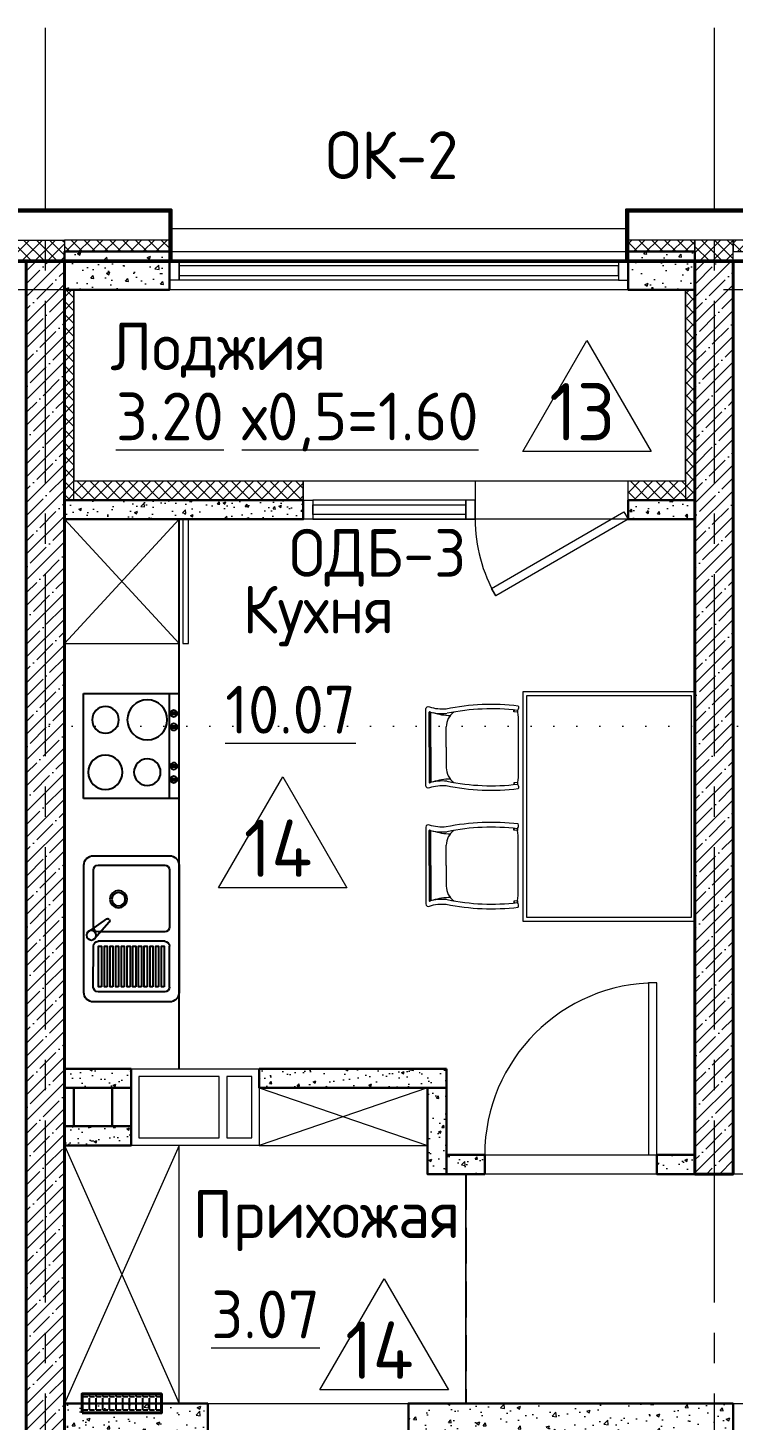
# Model space of a CAD drawing. Header units: millimetres. Extents: x -6427 to 93283, y -13 to 42012.
# Drawn here: x 32338 to 36030, y 29726 to 37009 of the extents above; entities that cross this region are included whole.
import ezdxf
from ezdxf.enums import TextEntityAlignment as Align

# ---------------------------------------------------------------- set-up
doc = ezdxf.new("R2010")
doc.units = ezdxf.units.MM
for name, pattern in [('( Hidden )', [0.375, 0.25, -0.125]), ('CENTER2', [28.575, 19.05, -3.175, 3.175, -3.175]), ('Пунктирная _дл__', [3, 0, -3])]:
    doc.linetypes.add(name, pattern=pattern)
doc.layers.get('Defpoints').update_dxf_attribs({"color": 6, "lineweight": 60})
for name, color, linetype, lineweight in [('АР_Вентблок', 94, 'Continuous', 20), ('АР_Выноски', 114, 'Continuous', 5), ('АР_Газаблок 100мм', 24, 'Continuous', 30), ('АР_Газоблок 200мм', 84, 'Continuous', 30), ('АР_Газоблок наруж', 44, 'Continuous', 30), ('АР_Дверь', 44, 'Continuous', 15), ('АР_Марка окна', 5, 'Continuous', 9), ('АР_Марка пола', 1, 'Continuous', 9), ('АР_Мебель', 253, 'Continuous', 0), ('АР_Монолит', 1, 'Continuous', 40), ('АР_Окна и витражи', 150, 'Continuous', 9), ('АР_Ось', 1, 'CENTER2', 5), ('АР_Отверстия', 1, 'Continuous', 30), ('АР_Помещение текст', 7, 'Continuous', 20), ('АР_Утеплитель', 30, 'Continuous', 9), ('АР_Фасад', 30, 'Continuous', 30)]:
    doc.layers.add(name, color=color, linetype=linetype, lineweight=lineweight)
doc.layers.add('АР_Контур плит', color=3, linetype='Continuous', lineweight=50, plot=False)
doc.layers.add('АР_Площади', color=2, linetype='Continuous', lineweight=15, plot=False)
doc.layers.add('АР_Кухня', color=144, linetype='Continuous')
doc.layers.add('ЭЛ_Щитки', color=4, linetype='Continuous')
doc.styles.add('Common Павел', font='')
doc.styles.add('GOST', font='')
doc.styles.add('GOST Common_I', font='', dxfattribs={"height": 250})
doc.styles.get("Standard").update_dxf_attribs({"font": 'arial.ttf'})
doc.styles.get('Common Павел').set_extended_font_data('GOST Common')
doc.styles.get('GOST').set_extended_font_data('GOST 2.304 type A')
doc.styles.get('GOST Common_I').set_extended_font_data('GOST Common')
pattern_1 = [(45, (-99827.42, -105714.69), (-67.35192, 67.35192), []), (45, (-99760.06, -105714.69), (-67.35192, 67.35192), [119.0625, -23.8125, 0, -23.8125])]
pattern_2 = [(50, (-99827.42, -105714.7), (182.18467, -15.93909), [19.05, -209.55]), (355, (-99827.42, -105714.7), (-35.24342, 191.05685), [15.24, -167.64058]), (100.45144, (-99812.23, -105716.02), (146.94125, 175.11775), [16.19, -178.09024]), (46.1842, (-99827.42, -105663.9), (271.07904, -42.04233), [28.575, -314.325]), (96.63556, (-99804.83, -105667.4), (237.40413, 247.42612), [24.28502, -267.1356]), (351.18415, (-99827.42, -105663.9), (237.40413, 247.42612), [22.85997, -251.45973]), (21, (-99802.02, -105676.6), (151.61439, -102.2652), [19.05, -209.55]), (326, (-99802.02, -105676.6), (61.80203, 184.18797), [15.24, -167.64]), (71.45144, (-99789.38, -105685.12), (213.41642, 81.92277), [16.19, -178.08994]), (37.5, (-99827.416, -105714.694), (3.088603, 84.555039), [0, -165.608, 0, -170.18, 0, -168.275]), (7.5, (-99827.42, -105714.69), (66.819663, 100.180575), [0, -97.028, 0, -161.798, 0, -64.135]), (327.5, (-99884.06, -105714.694), (135.590595, -5.728744), [0, -63.5, 0, -198.12, 0, -262.89]), (317.5, (-99909.46, -105714.69), (148.12918, 25.42649), [0, -82.55, 0, -131.572, 0, -186.69])]
pattern_3 = [(50, (-99827.42, -105714.69), (145.747735, -12.75127), [15.24, -167.64]), (355, (-99827.42, -105714.7), (-28.19474, 152.84548), [12.192, -134.11247]), (100.451445, (-99815.27, -105715.76), (117.553, 140.0942), [12.95201, -142.4722]), (46.1842, (-99827.42, -105674.05), (216.86323, -33.63386), [22.86, -251.46]), (96.63556, (-99809.34, -105676.86), (189.9233, 197.9409), [19.42802, -213.70849]), (351.18415, (-99827.42, -105674.05), (189.9233, 197.9409), [18.28797, -201.16779]), (21, (-99807.1, -105684.21), (121.29151, -81.81216), [15.24, -167.64]), (326, (-99807.1, -105684.21), (49.44162, 147.35037), [12.192, -134.112]), (71.451445, (-99796.99, -105691.03), (170.73314, 65.53822), [12.95201, -142.47195]), (37.5, (-99827.416, -105714.694), (2.470883, 67.644031), [0, -132.4864, 0, -136.144, 0, -134.62]), (7.5, (-99827.42, -105714.694), (53.45573, 80.14446), [0, -77.6224, 0, -129.4384, 0, -51.308]), (327.5, (-99872.73, -105714.694), (108.472476, -4.582995), [0, -50.8, 0, -158.496, 0, -210.312]), (317.5, (-99893.05, -105714.69), (118.503345, 20.341193), [0, -66.04, 0, -105.2576, 0, -149.352])]
pattern_4 = [(45, (-99827.416, -105714.694), (-33.67596, 33.67596), []), (135, (-99827.416, -105714.694), (-33.67596, -33.67596), [])]

# ---------------------------------------------------------------- blocks, each defined once
blk = doc.blocks.new('ventblok_400x670')
at = {"layer": 'АР_Вентблок', "lineweight": 20}
for points in [[(670, 0), (0, 0), (0, 400), (670, 400)], [(40, 40), (170, 40), (170, 360), (40, 360)], [(210, 360), (210, 40), (630, 40), (630, 360)]]:
    blk.add_lwpolyline(points, close=True, dxfattribs=at)
blk = doc.blocks.new('RM_AREA')
at = {"linetype": 'ByBlock', "lineweight": -2}
for tag, p in [('ROOM_NAME', (0, 5)), ('AREA', (0, 0))]:
    blk.add_attdef(tag, text='', height=3, dxfattribs=at).set_placement(p, align=Align.CENTER)
blk = doc.blocks.new('*U12')
blk.add_lwpolyline([(0, 0), (-692.8, -400), (-714.7, -362.1), (-21.9, 37.9)], close=True)
at = {"lineweight": 0}
blk.add_arc((0, 0), 800, 180, 210, dxfattribs=at)
at = {"layer": 'Defpoints', "color": 0, "lineweight": 15}
for p, q in [((-800, 0), (-800, 100)), ((0, 0), (0, 100))]:
    blk.add_line(p, q, dxfattribs=at)
blk = doc.blocks.new('A$Caf90f022')
at = {"layer": 'АР_Кухня'}
for p, q in [((101.8, 732.4), (101.8, 67.6)), ((550.2, 782.3), (151.6, 782.3)), ((525.3, 733.4), (176.5, 733.4)), ((600, 67.6), (600, 732.4)), ((151.6, 708.5), (151.6, 409.6)), ((550.2, 409.6), (550.2, 708.5)), ((467, 448.5), (468.5, 450.2)), ((481.7, 451.7), (577.4, 385.1)), ((176.5, 384.7), (525.3, 384.7)), ((467, 435.3), (544.2, 347.9)), ((152.1, 95.2), (151.6, 309.9)), ((176.5, 334.8), (525.3, 334.8)), ((550.7, 95.2), (550.2, 309.9)), ((151.6, 17.7), (550.2, 17.7)), ((177, 70.2), (525.7, 70.2))]:
    blk.add_line(p, q, dxfattribs=at)
for points in [[(179, 97), (193.9, 97), (193.9, 308.9), (179, 308.9)], [(208.9, 97), (223.8, 97), (223.8, 308.9), (208.9, 308.9)], [(238.8, 97), (253.7, 97), (253.7, 308.9), (238.8, 308.9)], [(268.7, 97), (283.6, 97), (283.6, 308.9), (268.7, 308.9)], [(298.6, 97), (313.5, 97), (313.5, 308.9), (298.6, 308.9)], [(328.5, 97), (343.4, 97), (343.4, 308.9), (328.5, 308.9)], [(358.4, 97), (373.3, 97), (373.3, 308.9), (358.4, 308.9)], [(388.3, 97), (403.2, 97), (403.2, 308.9), (388.3, 308.9)], [(418.1, 97), (433.1, 97), (433.1, 308.9), (418.1, 308.9)], [(448, 97), (463, 97), (463, 308.9), (448, 308.9)], [(477.9, 97), (492.9, 97), (492.9, 308.9), (477.9, 308.9)], [(507.8, 97), (522.8, 97), (522.8, 308.9), (507.8, 308.9)]]:
    blk.add_lwpolyline(points, close=True, dxfattribs=at)
for centre, radius in [((418.6, 555.1), 44.8), ((418.6, 555.1), 34.9), ((560.8, 366.5), 24.9)]:
    blk.add_circle(centre, radius, dxfattribs=at)
for centre, radius, start, end in [((151.6, 732.4), 49.8, 90, 180), ((176.5, 708.5), 24.9, 90, 180), ((525.3, 708.5), 24.9, 0, 90), ((550.2, 732.4), 49.8, 0, 90), ((474.5, 441.9), 9.96, 138.30883, 221.46605), ((476, 443.6), 9.96, 55.1516, 138.30883), ((176.5, 409.6), 24.9, 180, 270), ((525.3, 409.6), 24.9, 270, 0), ((176.5, 309.9), 24.9, 90, 180), ((525.3, 309.9), 24.9, 0, 90), ((177, 95.2), 24.9, 180, 270), ((525.7, 95.2), 24.9, 270, 0), ((151.6, 67.6), 49.8, 180, 270), ((550.2, 67.6), 49.8, 270, 0)]:
    blk.add_arc(centre, radius, start, end, dxfattribs=at)
blk = doc.blocks.new('A$Cf91155f2')
at = {"layer": 'АР_Кухня'}
for p, q in [((-198.2, 574), (-198.2, 26)), ((300, 574), (-198.2, 574)), ((-148.4, 574), (-148.4, 26)), ((300, 26), (300, 574)), ((-198.2, 26), (300, 26))]:
    blk.add_line(p, q, dxfattribs=at)
for points in [[(-188.3, 476.6), (-188.3, 464.2), (-158.4, 464.2), (-158.4, 476.6)], [(-188.3, 405.9), (-188.3, 393.4), (-158.4, 393.4), (-158.4, 405.9)], [(-188.3, 201.6), (-188.3, 189.1), (-158.4, 189.1), (-158.4, 201.6)], [(-188.3, 130.9), (-188.3, 118.4), (-158.4, 118.4), (-158.4, 130.9)]]:
    blk.add_lwpolyline(points, close=True, dxfattribs=at)
for centre, radius in [((-33.8, 437), 104.6), ((-173.3, 470.4), 17.4), ((185.4, 437), 69.8), ((-173.3, 399.6), 17.4), ((-33.8, 163), 69.8), ((185.4, 163), 89.7), ((-173.3, 195.4), 17.4), ((-173.3, 124.6), 17.4)]:
    blk.add_circle(centre, radius, dxfattribs=at)
blk = doc.blocks.new('A$C91291a36')
at = {"layer": 'АР_Кухня', "lineweight": 9}
for p, q in [((0, 600), (-650, 0)), ((0, 0), (-650, 600))]:
    blk.add_line(p, q, dxfattribs=at)
for points in [[(0, 650), (0, 620), (-650, 620), (-650, 650)], [(0, 600), (0, 0), (-650, 0), (-650, 600)]]:
    blk.add_lwpolyline(points, close=True, dxfattribs=at)
blk = doc.blocks.new('*U15')
blk.add_lwpolyline([(0, 0), (0, 900), (-43.75, 900), (-43.75, 0)], close=True)
blk.add_arc((0, 0), 900, 90, 180)
at = {"layer": 'Defpoints', "color": 0, "lineweight": 15}
for p, q in [((0, 0), (0, -100)), ((-900, 0), (-900, -100))]:
    blk.add_line(p, q, dxfattribs=at)
blk = doc.blocks.new('A$C18cc7e04')
at = {"layer": 'АР_Отверстия', "color": 5}
blk.add_lwpolyline([(18950, -5745.1), (18650, -5745.1), (18650, -5545.1), (18950, -5545.1)], close=True, dxfattribs=at)
at = {"layer": 'АР_Отверстия'}
blk.add_lwpolyline([(18650, -5545.1), (18850, -5545.1), (18850, -5745.1), (18650, -5745.1)], close=True, dxfattribs=at)
blk = doc.blocks.new('*U39')
at = {"layer": 'АР_Мебель'}
blk.add_lwpolyline([(-75, 0), (1275, 0), (1275, 600), (-75, 600)], close=True, dxfattribs=at)
for points in [[(-75, 0), (1275, 600)], [(-75, 600), (1275, 0)]]:
    blk.add_lwpolyline(points, dxfattribs=at)
blk = doc.blocks.new('A$Ce38f728e')
at = {"layer": 'АР_Мебель'}
for p, q in [((-309.6, 1391.7), (-493.3, 1391.7)), ((-309.6, 1391.7), (-125.8, 1391.7)), ((309.6, 1391.7), (125.8, 1391.7)), ((309.6, 1391.7), (493.3, 1391.7)), ((-309.6, 1383.5), (-493, 1383.5)), ((-309.6, 1382.7), (-493, 1382.7)), ((-309.6, 1383.5), (-126.1, 1383.5)), ((-309.6, 1382.7), (-126.1, 1382.7)), ((309.6, 1383.5), (126.1, 1383.5)), ((309.6, 1382.7), (126.1, 1382.7)), ((309.6, 1383.5), (493, 1383.5)), ((309.6, 1382.7), (493, 1382.7)), ((-309.6, 1301.7), (-416.3, 1301.7)), ((-309.6, 1301.7), (-202.8, 1301.7)), ((309.6, 1301.7), (202.8, 1301.7)), ((309.6, 1301.7), (416.3, 1301.7)), ((-495.2, 948), (-504.8, 948)), ((-495.2, 948), (-504.3, 943.7)), ((-493.4, 928.6), (-495.2, 948)), ((-125.7, 928.6), (-123.9, 948)), ((-123.9, 948), (-114.3, 948)), ((-123.9, 948), (-114.8, 943.7)), ((123.9, 948), (114.3, 948)), ((123.9, 948), (114.8, 943.7)), ((125.7, 928.6), (123.9, 948)), ((493.4, 928.6), (495.2, 948)), ((495.2, 948), (504.3, 943.7)), ((495.2, 948), (504.8, 948))]:
    blk.add_line(p, q, dxfattribs=at)
for points in [[(-520.9, 1389.6, -0.102523), (-511.3, 1302.2, 0.080461), (-526.9, 925, 0.3023), (-502.5, 927.9, -0.197932), (-493.3, 928.6, 0.028193), (-439.3, 925), (-309.2, 925), (-179.2, 925, 0.028193), (-125.1, 928.6, -0.197932), (-116, 927.9, 0.3023), (-91.6, 925, 0.080461), (-107.1, 1302.2, -0.102523), (-97.5, 1389.6, 0.587111), (-108.3, 1408.8), (-510.1, 1408.8, 0.587111)], [(520.9, 1389.6, 0.102523), (511.3, 1302.2, -0.080461), (526.9, 925, -0.3023), (502.5, 927.9, 0.197932), (493.3, 928.6, -0.028193), (439.3, 925), (309.2, 925), (179.2, 925, -0.028193), (125.1, 928.6, 0.197932), (116, 927.9, -0.3023), (91.6, 925, -0.080461), (107.1, 1302.2, 0.102523), (97.5, 1389.6, -0.587111), (108.3, 1408.8), (510.1, 1408.8, -0.587111)]]:
    blk.add_lwpolyline(points, format="xyb", close=True, dxfattribs=at)
for points in [[(600, 900), (-600, 900), (-600, 0), (600, 0)], [(580, 880), (580, 20), (-580, 20), (-580, 880)]]:
    blk.add_lwpolyline(points, close=True, dxfattribs=at)
for centre, radius, start, end in [((-492.9, 1389.3), 2.42, 100.34496, 201.37417), ((-726.7, 1322.2), 240.9, 354.55133, 15.96258), ((107.6, 1322.2), 240.9, 164.03742, 185.44867), ((-126.2, 1389.3), 2.42, 338.62583, 79.65504), ((126.2, 1389.3), 2.42, 100.34496, 201.37417), ((-107.6, 1322.2), 240.9, 354.55133, 15.96258), ((726.7, 1322.2), 240.9, 164.03742, 185.44867), ((492.9, 1389.3), 2.42, 338.62583, 79.65504), ((-492.9, 1382.8), 0.725, 87.37617, 197.52085), ((-493.1, 1382.3), 0.433, 71.7715, 189.22024), ((-793.2, 1274.3), 317.3, 1.15909, 17.56409), ((174, 1274.3), 317.3, 162.43591, 178.84091), ((-126.2, 1382.8), 0.725, 342.47915, 92.62383), ((-126, 1382.3), 0.433, 350.77976, 108.2285), ((126.2, 1382.8), 0.725, 87.37617, 197.52085), ((126, 1382.3), 0.433, 71.7715, 189.22024), ((-174, 1274.3), 317.3, 1.15909, 17.56409), ((793.2, 1274.3), 317.3, 162.43591, 178.84091), ((492.9, 1382.8), 0.725, 342.47915, 92.62383), ((493.1, 1382.3), 0.433, 350.77976, 108.2285), ((643.7, 1065.3), 1154.4, 168.43567, 186.83625), ((-415.5, 1203.8), 97.8, 90.51639, 143.19267), ((-203.6, 1203.8), 97.8, 36.80733, 89.48361), ((-1262.8, 1065.3), 1154.4, 353.16375, 11.56433), ((1262.8, 1065.3), 1154.4, 168.43567, 186.83625), ((203.6, 1203.8), 97.8, 90.51639, 143.19267), ((415.5, 1203.8), 97.8, 36.80733, 89.48361), ((-643.7, 1065.3), 1154.4, 353.16375, 11.56433), ((-497.2, 917.2), 12, 71.75361, 116.5375), ((-121.9, 917.2), 12, 63.4625, 108.24639), ((121.9, 917.2), 12, 71.75361, 116.5375), ((497.2, 917.2), 12, 63.4625, 108.24639)]:
    blk.add_arc(centre, radius, start, end, dxfattribs=at)
blk = doc.blocks.new('A$C3d773c7d')
at = {"layer": 'ЭЛ_Щитки'}
h = blk.add_hatch(dxfattribs=at)
h.set_pattern_fill('ANGLE', color=256, scale=5)
h.set_pattern_definition([(0, (155981.438, -14120.167), (0, 34.925), [25.4, -9.525]), (90, (155981.438, -14120.167), (-34.925, 2e-15), [25.4, -9.525])])
h.paths.add_polyline_path([(-207.5, 0), (207.5, 0), (207.5, 100), (-207.5, 100)])
at = {"layer": 'ЭЛ_Щитки', "lineweight": 40}
blk.add_lwpolyline([(-207.5, 0), (207.5, 0), (207.5, 100), (-207.5, 100)], close=True, dxfattribs=at)
blk = doc.blocks.new('A$C957404d2')
at = {"layer": 'ЭЛ_Щитки'}
blk.add_blockref('A$C3d773c7d', (18900, -7245.1), dxfattribs=at)
blk = doc.blocks.new('A$Ce0ce27e4')
at = {"layer": 'АР_Выноски', "linetype": 'Пунктирная _дл__', "lineweight": 9, "ltscale": 40}
blk.add_lwpolyline([(21431.5, -2282.1), (-16705, -2282.1)], dxfattribs=at)

msp = doc.modelspace()

# ---------------------------------------------------------------- hatches: boundary and pattern name
at = {"layer": 'АР_Газаблок 100мм', "lineweight": 5}
h = msp.add_hatch(dxfattribs=at)
h.set_pattern_fill('AR-CONC', color=256, scale=0.8, style=0)
h.set_pattern_definition(pattern_3)
h.paths.add_polyline_path([(32529.7, 34538.7), (32529.7, 34438.7), (33779.7, 34438.7), (33779.7, 34538.7)])
h = msp.add_hatch(dxfattribs=at)
h.set_pattern_fill('AR-CONC', color=256, scale=0.8, style=0)
h.set_pattern_definition(pattern_3)
h.paths.add_polyline_path([(35479.7, 34538.7), (35479.7, 34438.7), (35829.7, 34438.7), (35829.7, 34538.7)])
at = {"layer": 'АР_Газаблок 100мм', "lineweight": 9, "transparency": 33554687}
h = msp.add_hatch(dxfattribs=at)
h.set_pattern_fill('AR-CONC', color=256, scale=0.8)
h.set_pattern_definition(pattern_3)
h.paths.add_polyline_path([(32879.7, 31563.7), (32879.7, 31463.7), (32529.7, 31463.7), (32529.7, 31563.7)])
h = msp.add_hatch(dxfattribs=at)
h.set_pattern_fill('AR-CONC', color=256, scale=0.8)
h.set_pattern_definition(pattern_3)
h.paths.add_polyline_path([(34529.7, 31563.7), (34529.7, 31463.7), (33549.7, 31463.7), (33549.7, 31563.7)])
at = {"layer": 'АР_Газаблок 100мм', "lineweight": 5}
h = msp.add_hatch(dxfattribs=at)
h.set_pattern_fill('AR-CONC', color=256, scale=0.8, style=0)
h.set_pattern_definition(pattern_3)
h.paths.add_polyline_path([(34529.7, 31013.7), (34429.7, 31013.7), (34429.7, 31463.7), (34529.7, 31463.7)])
at = {"layer": 'АР_Газаблок 100мм', "lineweight": 9, "transparency": 33554687}
h = msp.add_hatch(dxfattribs=at)
h.set_pattern_fill('AR-CONC', color=256, scale=0.8)
h.set_pattern_definition(pattern_3)
h.paths.add_polyline_path([(32879.7, 31263.7), (32879.7, 31163.7), (32529.7, 31163.7), (32529.7, 31263.7)])
h = msp.add_hatch(dxfattribs=at)
h.set_pattern_fill('AR-CONC', color=256, scale=0.8)
h.set_pattern_definition(pattern_3)
h.paths.add_polyline_path([(34729.7, 31113.7), (34729.7, 31013.7), (34529.7, 31013.7), (34529.7, 31113.7)])
h = msp.add_hatch(dxfattribs=at)
h.set_pattern_fill('AR-CONC', color=256, scale=0.8)
h.set_pattern_definition(pattern_3)
h.paths.add_polyline_path([(35829.7, 31113.7), (35829.7, 31013.7), (35629.7, 31013.7), (35629.7, 31113.7)])
at = {"layer": 'АР_Газоблок 200мм', "lineweight": 0, "ltscale": 0.5}
h = msp.add_hatch(dxfattribs=at)
h.set_pattern_fill('AR-CONC', color=256, style=0)
h.set_pattern_definition(pattern_2)
h.paths.add_polyline_path([(33279.7, 29813.7), (33279.7, 29613.7), (32529.7, 29613.7), (32529.7, 29813.7)])
h = msp.add_hatch(dxfattribs=at)
h.set_pattern_fill('AR-CONC', color=256, style=0)
h.set_pattern_definition(pattern_2)
h.paths.add_polyline_path([(36029.7, 29813.7), (36029.7, 29613.7), (34329.7, 29613.7), (34329.7, 29813.7)])
at = {"layer": 'АР_Газоблок наруж', "lineweight": 0, "ltscale": 50}
h = msp.add_hatch(dxfattribs=at)
h.set_pattern_fill('AR-CONC', color=256)
h.set_pattern_definition([(50, (-99877.44, -105714.7), (182.18467, -15.93909), [19.05, -209.55]), (355, (-99877.44, -105714.7), (-35.24342, 191.05685), [15.24, -167.64058]), (100.45144, (-99862.25, -105716.02), (146.94125, 175.11775), [16.19, -178.09024]), (46.1842, (-99877.44, -105663.9), (271.07904, -42.04233), [28.575, -314.325]), (96.63556, (-99854.85, -105667.4), (237.40413, 247.42612), [24.28502, -267.1356]), (351.18415, (-99877.44, -105663.9), (237.40413, 247.42612), [22.85997, -251.45973]), (21, (-99852.04, -105676.6), (151.61439, -102.2652), [19.05, -209.55]), (326, (-99852.04, -105676.6), (61.80203, 184.18797), [15.24, -167.64]), (71.45144, (-99839.4, -105685.12), (213.41642, 81.92277), [16.19, -178.08994]), (37.5, (-99877.435, -105714.694), (3.088603, 84.555039), [0, -165.608, 0, -170.18, 0, -168.275]), (7.5, (-99877.435, -105714.69), (66.819663, 100.180575), [0, -97.028, 0, -161.798, 0, -64.135]), (327.5, (-99934.08, -105714.694), (135.590595, -5.728744), [0, -63.5, 0, -198.12, 0, -262.89]), (317.5, (-99959.48, -105714.69), (148.12918, 25.42649), [0, -82.55, 0, -131.572, 0, -186.69])])
h.paths.add_polyline_path([(33079.7, 35838.7), (32529.7, 35838.7), (32529.7, 35638.7), (33079.7, 35638.7)])
h = msp.add_hatch(dxfattribs=at)
h.set_pattern_fill('AR-CONC', color=256)
h.set_pattern_definition([(50, (-99827.42, -105714.7), (182.18467, -15.93909), [19.05, -209.55]), (355, (-99827.42, -105714.7), (-35.24342, 191.05685), [15.24, -167.64058]), (100.45144, (-99812.23, -105716.02), (146.94125, 175.11775), [16.19001, -178.09024]), (46.1842, (-99827.42, -105663.9), (271.07904, -42.04233), [28.575, -314.325]), (96.63556, (-99804.83, -105667.4), (237.40413, 247.42612), [24.28502, -267.1356]), (351.18415, (-99827.42, -105663.9), (237.40413, 247.42612), [22.85997, -251.45973]), (21, (-99802.02, -105676.6), (151.61439, -102.2652), [19.05, -209.55]), (326, (-99802.02, -105676.6), (61.80203, 184.18797), [15.24, -167.64]), (71.45144, (-99789.38, -105685.12), (213.41642, 81.92277), [16.19001, -178.08994]), (37.5, (-99827.416, -105714.694), (3.088603, 84.555039), [0, -165.608, 0, -170.18, 0, -168.275]), (7.5, (-99827.42, -105714.69), (66.819663, 100.180575), [0, -97.028, 0, -161.798, 0, -64.135]), (327.5, (-99884.06, -105714.694), (135.590595, -5.728744), [0, -63.5, 0, -198.12, 0, -262.89]), (317.5, (-99909.46, -105714.69), (148.12918, 25.42649), [0, -82.55, 0, -131.572, 0, -186.69])])
h.paths.add_polyline_path([(35479.7, 35838.7), (35829.7, 35838.7), (35829.7, 35638.7), (35479.7, 35638.7)])
at = {"layer": 'АР_Монолит', "lineweight": 0}
h = msp.add_hatch(dxfattribs=at)
h.set_pattern_fill('ANSI35', color=256, scale=15)
h.set_pattern_definition(pattern_1)
h.paths.add_polyline_path([(32329.7, 35788.7), (32529.7, 35788.7), (32529.7, 29538.7), (32329.7, 29538.7)])
h = msp.add_hatch(dxfattribs=at)
h.set_pattern_fill('ANSI35', color=256, scale=15)
h.set_pattern_definition(pattern_1)
h.paths.add_polyline_path([(35829.7, 31013.7), (36029.7, 31013.7), (36029.7, 35788.7), (35829.7, 35788.7)])
at = {"layer": 'АР_Утеплитель'}
h = msp.add_hatch(dxfattribs=at)
h.set_pattern_fill('ANSI37', color=256, scale=15)
h.set_pattern_definition([(45, (-179355.077, -19143.534), (-33.67596, 33.67596), []), (135, (-179355.077, -19143.534), (-33.67596, -33.67596), [])])
h.paths.add_polyline_path([(31729.8, 35898.6), (32529.7, 35898.7), (32529.7, 35788.7), (31729.8, 35788.6)])
h = msp.add_hatch(dxfattribs=at)
h.set_pattern_fill('ANSI37', color=256, scale=15)
h.set_pattern_definition([(45, (-222278.866, -19143.524), (-33.6759605, 33.6759605), []), (135, (-222278.866, -19143.524), (-33.6759605, -33.6759605), [])])
h.paths.add_polyline_path([(33079.7, 35898.7), (32529.7, 35898.7), (32529.7, 35838.7), (33079.7, 35838.7)])
h = msp.add_hatch(dxfattribs=at)
h.set_pattern_fill('ANSI37', color=256, scale=15)
h.set_pattern_definition([(45, (-224628.847, -19143.524), (-33.6759605, 33.6759605), []), (135, (-224628.847, -19143.524), (-33.6759605, -33.6759605), [])])
h.paths.add_polyline_path([(35829.7, 35898.7), (35479.7, 35898.7), (35479.7, 35838.7), (35829.7, 35838.7)])
h = msp.add_hatch(dxfattribs=at)
h.set_pattern_fill('ANSI37', color=256, scale=15)
h.set_pattern_definition([(45, (-190355.077, -19143.535), (-33.67596, 33.67596), []), (135, (-190355.077, -19143.535), (-33.67596, -33.67596), [])])
h.paths.add_polyline_path([(36029.7, 35898.7), (35829.7, 35898.7), (35829.7, 35788.7), (36029.7, 35788.7)])
h = msp.add_hatch(dxfattribs=at)
h.set_pattern_fill('ANSI37', color=256, scale=15)
h.set_pattern_definition([(45, (-225228.836, -19143.65), (-33.6759605, 33.6759605), []), (135, (-225228.836, -19143.65), (-33.6759605, -33.6759605), [])])
h.paths.add_polyline_path([(36629.7, 35898.6), (36029.7, 35898.6), (36029.7, 35838.6), (36629.7, 35838.6)])
at = {"layer": 'АР_Утеплитель', "lineweight": 0}
h = msp.add_hatch(dxfattribs=at)
h.set_pattern_fill('ANSI37', color=256, scale=15)
h.set_pattern_definition(pattern_4)
h.paths.add_polyline_path([(32529.7, 34538.7), (32579.7, 34538.7), (32579.7, 35638.7), (32529.7, 35638.7)])
h = msp.add_hatch(dxfattribs=at)
h.set_pattern_fill('ANSI37', color=256, scale=15)
h.set_pattern_definition(pattern_4)
h.paths.add_polyline_path([(35779.7, 34538.7), (35829.7, 34538.7), (35829.7, 35638.7), (35779.7, 35638.7)])
h = msp.add_hatch(dxfattribs=at)
h.set_pattern_fill('ANSI37', color=256, scale=15)
h.set_pattern_definition(pattern_4)
h.paths.add_polyline_path([(32579.7, 34638.7), (33779.7, 34638.7), (33779.7, 34538.7), (32579.7, 34538.7)])
h = msp.add_hatch(dxfattribs=at)
h.set_pattern_fill('ANSI37', color=256, scale=15)
h.set_pattern_definition(pattern_4)
h.paths.add_polyline_path([(35479.7, 34638.7), (35779.7, 34638.7), (35779.7, 34538.7), (35479.7, 34538.7)])

# ---------------------------------------------------------------- linework, layer by layer
at = {"linetype": '( Hidden )', "ltscale": 750}
msp.add_lwpolyline([(34629.7, 31013.7), (34629.7, 29813.7)], dxfattribs=at)
at = {"layer": 'АР_Газаблок 100мм', "lineweight": 30, "ltscale": 0.5}
for points in [[(32529.7, 34538.7), (32529.7, 34438.7), (33779.7, 34438.7), (33779.7, 34538.7)], [(35479.7, 34538.7), (35479.7, 34438.7), (35829.7, 34438.7), (35829.7, 34538.7)], [(32879.7, 31563.7), (32879.7, 31463.7), (32529.7, 31463.7), (32529.7, 31563.7)], [(34529.7, 31563.7), (34529.7, 31463.7), (33549.7, 31463.7), (33549.7, 31563.7)], [(34529.7, 31013.7), (34429.7, 31013.7), (34429.7, 31463.7), (34529.7, 31463.7)], [(32879.7, 31263.7), (32879.7, 31163.7), (32529.7, 31163.7), (32529.7, 31263.7)], [(34729.7, 31113.7), (34729.7, 31013.7), (34529.7, 31013.7), (34529.7, 31113.7)], [(35829.7, 31113.7), (35829.7, 31013.7), (35629.7, 31013.7), (35629.7, 31113.7)]]:
    msp.add_lwpolyline(points, close=True, dxfattribs=at)
at = {"layer": 'АР_Газоблок 200мм', "lineweight": 30, "ltscale": 0.5}
for points in [[(33279.7, 29813.7), (33279.7, 29613.7), (32529.7, 29613.7), (32529.7, 29813.7)], [(36029.7, 29813.7), (36029.7, 29613.7), (34329.7, 29613.7), (34329.7, 29813.7)]]:
    msp.add_lwpolyline(points, close=True, dxfattribs=at)
at = {"layer": 'АР_Газоблок наруж'}
for points in [[(33079.7, 35838.7), (32529.7, 35838.7), (32529.7, 35638.7), (33079.7, 35638.7)], [(35479.7, 35838.7), (35829.7, 35838.7), (35829.7, 35638.7), (35479.7, 35638.7)]]:
    msp.add_lwpolyline(points, close=True, dxfattribs=at)
at = {"layer": 'АР_Контур плит'}
msp.add_lwpolyline([(13779.7, 35788.7), (43479.7, 35788.7), (43479.7, 20488.7), (24929.7, 20488.7), (24929.7, 19238.7), (21229.7, 19238.7), (21229.7, 20488.7), (13779.7, 20488.7)], close=True, dxfattribs=at)
at = {"layer": 'АР_Кухня'}
msp.add_lwpolyline([(33129.7, 31563.7), (33129.7, 34438.7)], dxfattribs=at)
at = {"layer": 'АР_Марка пола'}
for points in [[(35264.6, 35373.9), (35600.6, 34793.4), (34928.6, 34793.4), (35264.6, 35373.9)], [(33672.5, 33090.7), (34008.5, 32510.2), (33336.5, 32510.2), (33672.5, 33090.7)], [(34203, 30465.4), (34539, 29884.9), (33867, 29884.9), (34203, 30465.4)]]:
    msp.add_lwpolyline(points, dxfattribs=at)
at = {"layer": 'АР_Мебель'}
msp.add_lwpolyline([(34429.7, 31463.7), (33549.7, 31463.7), (33549.7, 31163.7), (34429.7, 31163.7), (34429.7, 31463.7), (33549.7, 31463.7), (34429.7, 31163.7), (34429.7, 31463.7), (33549.7, 31163.7)], dxfattribs=at)
at = {"layer": 'АР_Монолит', "ltscale": 50}
msp.add_lwpolyline([(32329.7, 35788.7), (32529.7, 35788.7), (32529.7, 29538.7), (32329.7, 29538.7)], close=True, dxfattribs=at)
at = {"layer": 'АР_Монолит'}
msp.add_lwpolyline([(35829.7, 31013.7), (36029.7, 31013.7), (36029.7, 35788.7), (35829.7, 35788.7), (35829.7, 31013.7)], close=True, dxfattribs=at)
at = {"layer": 'АР_Окна и витражи'}
for points in [[(33079.7, 35638.7), (33079.7, 35838.7), (35479.7, 35838.7), (35479.7, 35638.7)], [(33129.7, 35788.7), (35429.7, 35788.7), (35429.7, 35688.7), (33129.7, 35688.7)], [(35429.7, 35763.7), (33129.7, 35763.7), (33129.7, 35713.7), (35429.7, 35713.7)], [(34679.7, 34438.7), (33779.7, 34438.7), (33779.7, 34638.7), (34679.7, 34638.7)], [(34629.7, 34538.7), (33829.7, 34538.7), (33829.7, 34438.7), (34629.7, 34438.7)], [(33829.7, 34513.7), (34629.7, 34513.7), (34629.7, 34463.7), (33829.7, 34463.7)]]:
    msp.add_lwpolyline(points, close=True, dxfattribs=at)
at = {"layer": 'АР_Окна и витражи', "lineweight": 20}
for points in [[(33079.7, 35788.7), (33129.7, 35788.7), (33129.7, 35688.7), (33079.7, 35688.7)], [(35429.7, 35688.7), (35479.7, 35688.7), (35479.7, 35788.7), (35429.7, 35788.7)], [(33829.7, 34438.7), (33779.7, 34438.7), (33779.7, 34538.7), (33829.7, 34538.7)], [(34679.7, 34538.7), (34629.7, 34538.7), (34629.7, 34438.7), (34679.7, 34438.7)]]:
    msp.add_lwpolyline(points, close=True, dxfattribs=at)
at = {"layer": 'АР_Ось', "ltscale": 50}
for points in [[(32429.7, 37008.9), (32429.7, 17380.9)], [(35929.7, 37008.9), (35929.7, 17380.9)], [(44392.9, 35638.7), (8950.8, 35638.7)]]:
    msp.add_lwpolyline(points, dxfattribs=at)
at = {"layer": 'АР_Площади'}
for points in [[(32579.7, 34638.7), (35779.5, 34638.7), (35780, 35638.7), (32579.7, 35638.7)], [(35829.7, 34438.7), (32529.7, 34438.7), (32529.7, 31563.7), (34529.7, 31563.7), (34529.7, 31113.7), (35829.7, 31113.7)], [(41329.7, 31538.7), (40029.7, 31538.7), (40029.7, 31013.7), (34629.7, 31013.7), (34629.7, 29813.7), (41329.7, 29813.7)], [(34629.7, 31013.7), (34429.7, 31013.7), (34429.7, 31463.7), (33549.7, 31463.7), (33549.7, 31163.7), (32529.7, 31163.7), (32529.7, 29813.7), (34629.7, 29813.7)]]:
    msp.add_lwpolyline(points, close=True, dxfattribs=at)
at = {"layer": 'АР_Утеплитель'}
for points in [[(31729.8, 35898.6), (32529.7, 35898.7), (32529.7, 35788.7), (31729.8, 35788.6)], [(33079.7, 35898.7), (32529.7, 35898.7), (32529.7, 35838.7), (33079.7, 35838.7)], [(35829.7, 35898.7), (35479.7, 35898.7), (35479.7, 35838.7), (35829.7, 35838.7)], [(36029.7, 35898.7), (35829.7, 35898.7), (35829.7, 35788.7), (36029.7, 35788.7)], [(36629.7, 35898.6), (36029.7, 35898.6), (36029.7, 35838.6), (36629.7, 35838.6)]]:
    msp.add_lwpolyline(points, close=True, dxfattribs=at)
at = {"layer": 'АР_Утеплитель', "lineweight": 0, "ltscale": 50}
for points in [[(32529.7, 34538.7), (32579.7, 34538.7), (32579.7, 35638.7), (32529.7, 35638.7)], [(35779.7, 34538.7), (35829.7, 34538.7), (35829.7, 35638.7), (35779.7, 35638.7)], [(32579.7, 34638.7), (33779.7, 34638.7), (33779.7, 34538.7), (32579.7, 34538.7)], [(35479.7, 34638.7), (35779.7, 34638.7), (35779.7, 34538.7), (35479.7, 34538.7)]]:
    msp.add_lwpolyline(points, close=True, dxfattribs=at)
at = {"layer": 'АР_Фасад'}
for points in [[(31719.8, 35738.7), (31719.7, 36058.7), (33089.7, 36058.7), (33089.7, 35788.7), (33079.7, 35788.7), (33079.7, 36048.7), (31729.7, 36048.7), (31729.8, 35738.7)], [(36639.7, 35788.7), (36639.8, 36058.7), (35469.7, 36058.7), (35469.7, 35788.7), (35479.7, 35788.7), (35479.7, 36048.7), (36629.8, 36048.7), (36629.7, 35788.7)]]:
    msp.add_lwpolyline(points, close=True, dxfattribs=at)
at = {"layer": 'АР_Фасад', "lineweight": 0}
msp.add_lwpolyline([(33089.7, 35958.7), (35469.7, 35958.7)], dxfattribs=at)

# ---------------------------------------------------------------- block references
at = {"color": 5}
msp.add_blockref('A$Ce0ce27e4', (24829.7, 35638.7), dxfattribs=at)
at = {"layer": 'АР_Вентблок', "rotation": 180}
msp.add_blockref('ventblok_400x670', (33549.7, 31563.7), dxfattribs=at)
at = {"layer": 'АР_Дверь', "ltscale": 100}
for name, p in [('*U12', (35479.7, 34438.7)), ('*U15', (35629.7, 31113.7))]:
    msp.add_blockref(name, p, dxfattribs=at)
at = {"layer": 'АР_Кухня', "xscale": -1, "rotation": 270}
msp.add_blockref('A$C91291a36', (32529.7, 34438.7), dxfattribs=at)
at = {"layer": 'АР_Кухня', "xscale": -1}
for name, p in [('A$Cf91155f2', (32929.7, 32952.3)), ('A$Caf90f022', (33231.5, 31896))]:
    msp.add_blockref(name, p, dxfattribs=at)
at = {"layer": 'АР_Мебель'}
for name, p, rotation in [('A$Ce38f728e', (35829.7, 32936.2), 90.00000000000003), ('*U39', (32529.7, 31088.7), 270)]:
    msp.add_blockref(name, p, dxfattribs=dict(at, rotation=rotation))
at = {"layer": 'АР_Отверстия'}
msp.add_blockref('A$C18cc7e04', (13929.7, 37008.9), dxfattribs=at)
msp.add_blockref('A$C18cc7e04', (13929.7, 37008.9), dxfattribs=at)
at = {"layer": 'АР_Помещение текст'}
ref = msp.add_blockref('RM_AREA', (32434.5, 29847.7), dxfattribs=dict(at, xscale=50.00000000000001, yscale=50.00000000000001, zscale=50.00000000000001))
ref.add_attrib('ROOM_NAME', 'Лоджия', dxfattribs={"height": 250, "style": 'GOST Common_I'}).set_placement((33334.5, 35217.8), align=Align.CENTER)
ref.add_attrib('AREA', '%%u3.20', dxfattribs={"layer": '0', "linetype": 'ByBlock', "lineweight": -2, "height": 250, "style": 'GOST Common_I'}).set_placement((33081.4, 34851.3), align=Align.CENTER)
ref = msp.add_blockref('RM_AREA', (30754.4, 33973.2), dxfattribs=dict(at, xscale=50, yscale=50, zscale=50))
ref.add_attrib('ROOM_NAME', 'Кухня', dxfattribs={"height": 250, "style": 'GOST Common_I'}).set_placement((33858.8, 33841.4), align=Align.CENTER)
ref.add_attrib('AREA', '%%u10.07', dxfattribs={"layer": '0', "linetype": 'ByBlock', "lineweight": -2, "height": 250, "style": 'GOST Common_I'}).set_placement((33712.7, 33317.4), align=Align.CENTER)
ref = msp.add_blockref('RM_AREA', (36285.1, 30033), dxfattribs=dict(at, xscale=-50, yscale=50, zscale=50))
ref.add_attrib('ROOM_NAME', 'Прихожая', dxfattribs={"height": 250, "style": 'GOST Common_I'}).set_placement((33901.1, 30678.3), align=Align.CENTER)
ref.add_attrib('AREA', '%%u3.07', dxfattribs={"layer": '0', "linetype": 'ByBlock', "lineweight": -2, "height": 250, "style": 'GOST Common_I'}).set_placement((33582, 30154.3), align=Align.CENTER)
at = {"layer": 'ЭЛ_Щитки'}
msp.add_blockref('A$C957404d2', (13929.7, 37008.9), dxfattribs=at)

# ---------------------------------------------------------------- texts
at = {"layer": 'АР_Марка окна', "char_height": 250, "attachment_point": 5, "style": 'GOST Common_I'}
for s, insert, width in [('ОК-2', (34243.7, 36342.6), 1594.354), ('ОДБ-3', (34169.2, 34236.8), 1560.055)]:
    msp.add_mtext(s, dxfattribs=dict(at, insert=insert, width=width))
at = {"layer": 'АР_Марка пола', "char_height": 300, "width": 1200, "attachment_point": 5, "style": 'GOST'}
for s, insert in [('{\\fGOST Common|b0|i0|c204|p34;13}', (35240.1, 35000.6)), ('{\\fGOST Common|b0|i0|c204|p34;14}', (33648, 32717.5)), ('{\\fGOST Common|b0|i0|c204|p34;14}', (34178.5, 30092.2))]:
    msp.add_mtext(s, dxfattribs=dict(at, insert=insert))
at = {"layer": 'АР_Помещение текст', "insert": (33458.1, 35101.1), "char_height": 250, "attachment_point": 1, "style": 'Common Павел'}
msp.add_mtext_dynamic_manual_height_columns('{\\Lх0,5=1.60}', width=1111.458, gutter_width=1750, heights=[0], dxfattribs=at)

doc.saveas('drawing.dxf')
